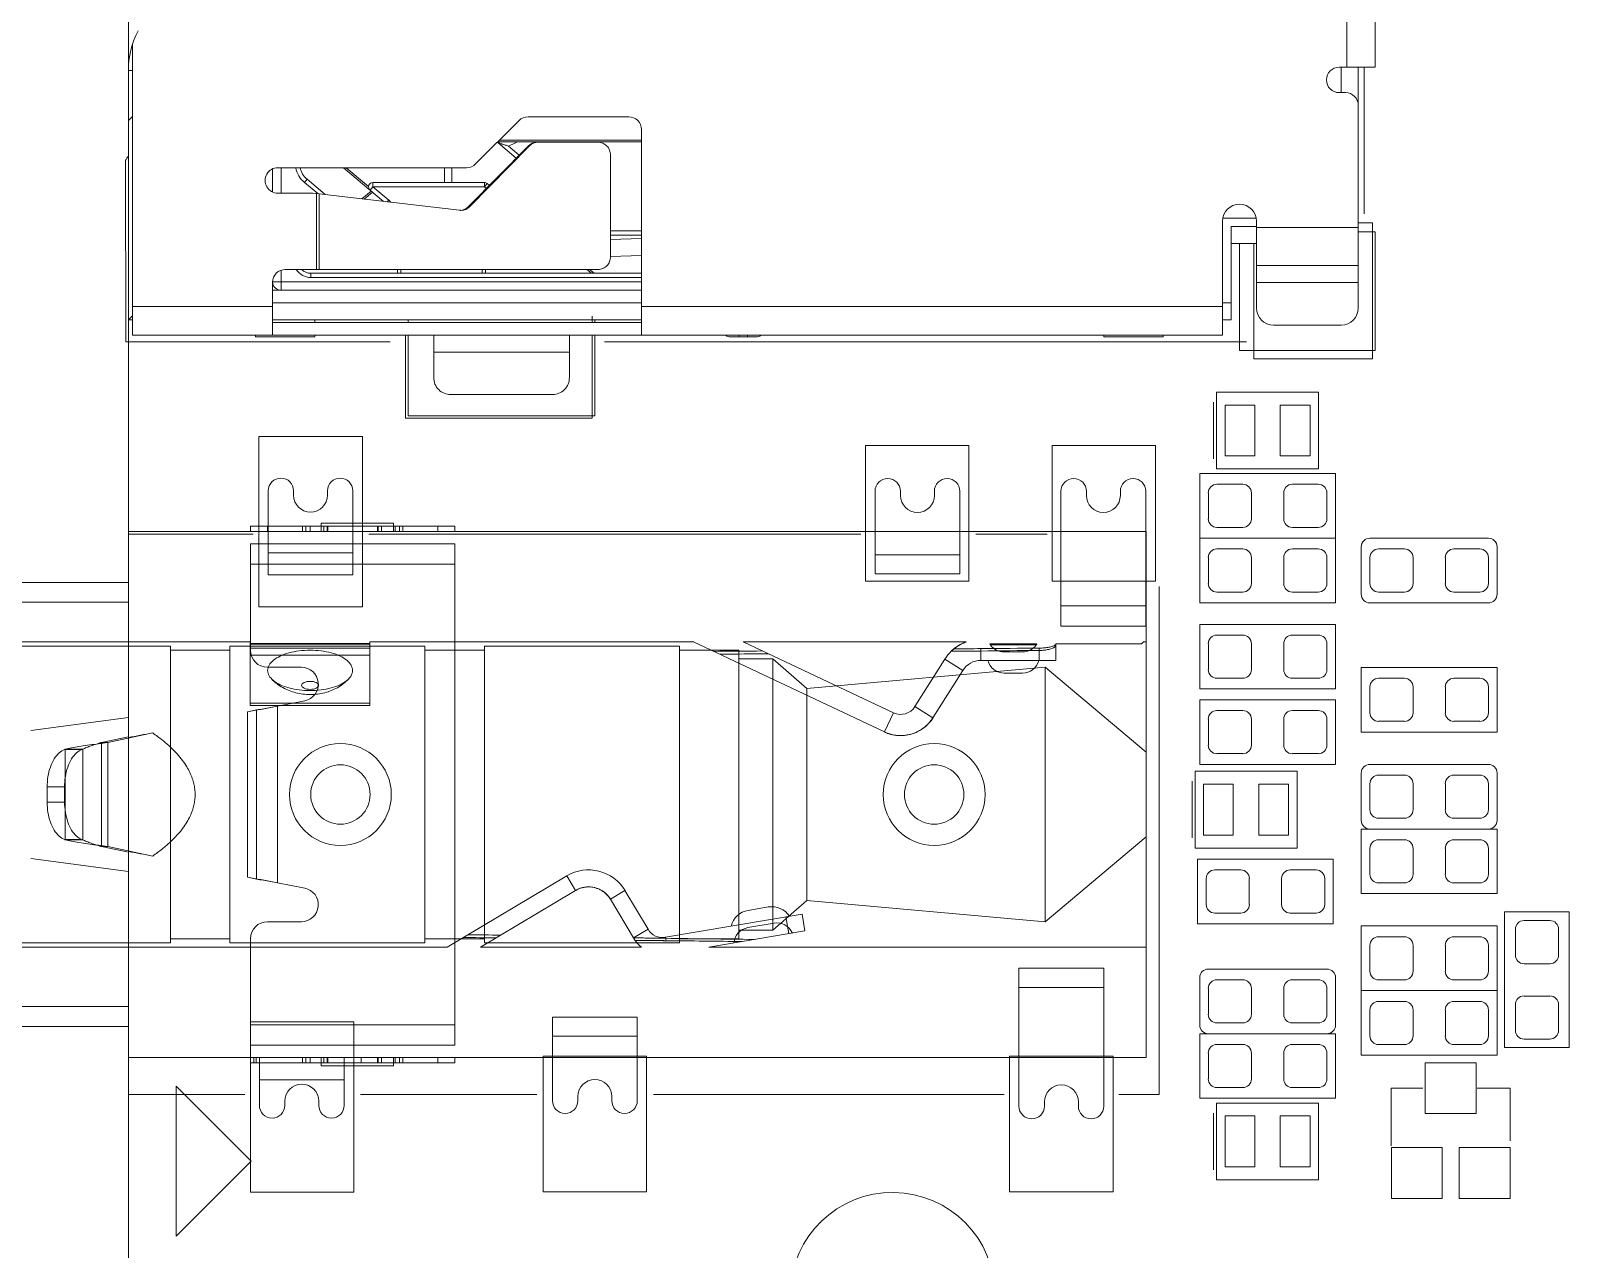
# Model space of a CAD drawing. Extents: x 14416 to 15769, y -3933 to -3562.
# Drawn here: x 14487.25 to 14505.39, y -3854.9 to -3840.53 of the extents above; entities that cross this region are included whole.
import ezdxf

# ---------------------------------------------------------------- set-up
doc = ezdxf.new("R2010")
doc.units = 0
doc.header["$LTSCALE"] = 3
doc.layers.get('0').update_dxf_attribs({"color": 2, "linetype": 'CONTINUOUS', "lineweight": 9})

msp = doc.modelspace()

# ---------------------------------------------------------------- linework, layer by layer
at = {"color": 7, "linetype": 'Continuous'}
for p, q in [((14488.399, -3826.323), (14488.399, -3847.788)), ((14502.763, -3840.963), (14502.763, -3831.563)), ((14503.099, -3831.563), (14503.099, -3840.963)), ((14488.449, -3840.691), (14488.449, -3844.123)), ((14488.449, -3841.003), (14488.399, -3841.003)), ((14502.674, -3840.963), (14503.099, -3840.963)), ((14502.699, -3841.263), (14502.699, -3840.963)), ((14502.899, -3843.803), (14502.899, -3840.963)), ((14502.674, -3841.263), (14502.749, -3841.263)), ((14488.399, -3841.593), (14488.449, -3841.543)), ((14493.005, -3841.592), (14492.493, -3842.104)), ((14493.111, -3841.548), (14494.299, -3841.548)), ((14492.754, -3841.843), (14494.449, -3841.843)), ((14492.973, -3842.035), (14492.758, -3841.855)), ((14492.774, -3841.823), (14494.449, -3841.823)), ((14493.233, -3841.848), (14493.936, -3841.848)), ((14494.449, -3841.698), (14494.449, -3844.123)), ((14493.112, -3841.894), (14492.411, -3842.607)), ((14492.426, -3842.607), (14493.126, -3841.894)), ((14493.008, -3842), (14492.881, -3841.893)), ((14493.126, -3841.894), (14493.112, -3841.894)), ((14494.083, -3843.198), (14494.083, -3841.998)), ((14490.099, -3842.434), (14490.099, -3842.163)), ((14490.162, -3842.148), (14492.387, -3842.148)), ((14490.199, -3842.148), (14490.199, -3842.448)), ((14490.936, -3842.148), (14491.409, -3842.545)), ((14491.232, -3842.371), (14490.967, -3842.148)), ((14492.128, -3842.323), (14492.128, -3842.148)), ((14492.213, -3842.148), (14492.213, -3842.323)), ((14490.507, -3842.284), (14490.474, -3842.322)), ((14490.474, -3842.322), (14490.632, -3842.454)), ((14490.507, -3842.284), (14490.721, -3842.464)), ((14491.282, -3842.373), (14491.25, -3842.412)), ((14491.282, -3842.323), (14492.598, -3842.323)), ((14491.282, -3842.323), (14491.282, -3842.373)), ((14492.598, -3842.373), (14491.282, -3842.373)), ((14491.469, -3842.53), (14491.282, -3842.373)), ((14492.598, -3842.373), (14492.598, -3842.323)), ((14492.63, -3842.335), (14492.598, -3842.373)), ((14492.598, -3842.373), (14492.621, -3842.393)), ((14492.63, -3842.335), (14492.656, -3842.357)), ((14490.162, -3842.448), (14490.575, -3842.448)), ((14490.575, -3842.448), (14490.618, -3842.453)), ((14490.618, -3843.348), (14490.618, -3842.453)), ((14490.618, -3842.453), (14490.647, -3842.455)), ((14490.647, -3842.455), (14490.647, -3843.348)), ((14490.647, -3842.455), (14490.65, -3842.456)), ((14490.65, -3842.456), (14492.303, -3842.65)), ((14491.261, -3842.424), (14491.153, -3842.515)), ((14491.276, -3842.438), (14491.18, -3842.518)), ((14491.452, -3842.55), (14491.469, -3842.53)), ((14492.411, -3842.607), (14492.426, -3842.607)), ((14501.302, -3842.743), (14501.696, -3842.743)), ((14494.083, -3842.893), (14494.449, -3842.893)), ((14494.083, -3842.943), (14494.449, -3842.943)), ((14501.299, -3844.123), (14501.299, -3842.778)), ((14501.399, -3842.843), (14501.699, -3842.843)), ((14501.399, -3843.943), (14501.399, -3842.843)), ((14501.699, -3842.778), (14501.699, -3843.803)), ((14501.699, -3842.853), (14502.899, -3842.853)), ((14502.899, -3842.903), (14503.099, -3842.903)), ((14503.099, -3842.903), (14503.099, -3844.303)), ((14494.449, -3842.983), (14494.083, -3842.994)), ((14501.399, -3843.043), (14501.699, -3843.043)), ((14501.499, -3844.303), (14501.499, -3843.043)), ((14494.449, -3843.183), (14494.082, -3843.194)), ((14502.899, -3843.303), (14501.699, -3843.303)), ((14490.1, -3843.493), (14494.449, -3843.493)), ((14490.199, -3843.358), (14490.199, -3843.593)), ((14490.249, -3843.348), (14493.938, -3843.348)), ((14490.549, -3843.393), (14494.449, -3843.393)), ((14490.549, -3843.393), (14490.549, -3843.443)), ((14494.449, -3843.443), (14490.549, -3843.443)), ((14491.571, -3843.393), (14491.571, -3843.348)), ((14491.61, -3843.348), (14491.61, -3843.393)), ((14492.572, -3843.393), (14492.572, -3843.348)), ((14492.611, -3843.348), (14492.611, -3843.393)), ((14493.806, -3843.348), (14493.86, -3843.393)), ((14493.837, -3843.348), (14493.891, -3843.393)), ((14490.099, -3844.123), (14490.099, -3843.498)), ((14490.099, -3843.593), (14494.449, -3843.593)), ((14502.899, -3843.503), (14501.699, -3843.503)), ((14488.449, -3843.786), (14490.099, -3843.786)), ((14490.099, -3843.743), (14494.449, -3843.743)), ((14494.449, -3843.786), (14501.299, -3843.786)), ((14501.299, -3843.743), (14501.399, -3843.743)), ((14488.399, -3843.943), (14488.449, -3843.893)), ((14488.399, -3843.943), (14488.449, -3843.943)), ((14490.099, -3843.943), (14494.449, -3843.943)), ((14490.099, -3843.973), (14494.449, -3843.973)), ((14490.599, -3843.973), (14490.599, -3843.943)), ((14491.699, -3843.973), (14491.699, -3843.943)), ((14493.899, -3843.943), (14493.899, -3843.973)), ((14501.299, -3843.943), (14501.399, -3843.943)), ((14501.899, -3844.003), (14502.699, -3844.003)), ((14501.299, -3844.123), (14488.449, -3844.123)), ((14490.099, -3844.123), (14488.449, -3844.123)), ((14489.899, -3844.123), (14489.899, -3844.143)), ((14489.899, -3844.143), (14490.599, -3844.143)), ((14490.599, -3844.143), (14490.599, -3844.123)), ((14491.699, -3845.073), (14491.699, -3844.123)), ((14491.999, -3844.123), (14491.999, -3844.623)), ((14493.599, -3844.623), (14493.599, -3844.123)), ((14493.899, -3844.123), (14493.899, -3845.073)), ((14501.299, -3844.123), (14494.449, -3844.123)), ((14495.799, -3844.143), (14495.499, -3844.143)), ((14495.599, -3844.123), (14495.599, -3844.143)), ((14495.699, -3844.143), (14495.699, -3844.123)), ((14499.899, -3844.123), (14499.899, -3844.143)), ((14499.899, -3844.143), (14500.599, -3844.143)), ((14500.599, -3844.143), (14500.599, -3844.123)), ((14493.599, -3844.323), (14491.999, -3844.323)), ((14503.099, -3844.303), (14501.499, -3844.303)), ((14492.199, -3844.823), (14493.399, -3844.823)), ((14493.899, -3845.073), (14491.699, -3845.073)), ((14488.896, -3847.788), (14486.396, -3847.788)), ((14488.896, -3851.288), (14488.896, -3847.788)), ((14489.596, -3847.838), (14488.896, -3847.838)), ((14491.896, -3847.788), (14489.596, -3847.788)), ((14489.596, -3847.788), (14489.596, -3851.288)), ((14491.896, -3851.288), (14491.896, -3847.788)), ((14492.596, -3847.838), (14491.896, -3847.838)), ((14494.896, -3847.788), (14492.596, -3847.788)), ((14492.596, -3847.788), (14492.596, -3851.288)), ((14494.896, -3851.288), (14494.896, -3847.788)), ((14495.596, -3847.838), (14494.896, -3847.838)), ((14495.596, -3851.238), (14495.596, -3847.838)), ((14498.555, -3847.763), (14499.11, -3847.763)), ((14498.555, -3847.763), (14498.562, -3847.773)), ((14498.563, -3847.773), (14498.562, -3847.773)), ((14498.569, -3847.773), (14498.563, -3847.773)), ((14499.103, -3847.773), (14498.569, -3847.773)), ((14499.11, -3847.763), (14499.103, -3847.773)), ((14495.996, -3847.938), (14495.596, -3847.938)), ((14495.996, -3851.138), (14495.996, -3847.938)), ((14496.399, -3848.288), (14495.996, -3847.938)), ((14498.726, -3847.858), (14498.939, -3847.858)), ((14496.399, -3848.288), (14499.207, -3848.038)), ((14499.207, -3848.038), (14499.207, -3851.038)), ((14500.399, -3849.038), (14499.207, -3848.038)), ((14496.399, -3848.288), (14496.399, -3850.788)), ((14500.399, -3850.038), (14500.399, -3849.038)), ((14500.399, -3850.038), (14499.207, -3851.038)), ((14496.399, -3850.788), (14495.996, -3851.138)), ((14496.399, -3850.788), (14499.207, -3851.038)), ((14488.896, -3851.288), (14486.396, -3851.288)), ((14488.399, -3851.288), (14488.399, -3878.623)), ((14489.596, -3851.238), (14488.896, -3851.238)), ((14491.896, -3851.288), (14489.596, -3851.288)), ((14492.596, -3851.238), (14491.896, -3851.238)), ((14494.896, -3851.288), (14492.596, -3851.288)), ((14495.596, -3851.238), (14494.896, -3851.238)), ((14495.996, -3851.138), (14495.596, -3851.138))]:
    msp.add_line(p, q, dxfattribs=at)
at = {"color": 5, "linetype": 'Continuous'}
for p, q in [((14502.969, -3842.693), (14502.969, -3840.963)), ((14488.367, -3842.063), (14488.369, -3844.202)), ((14488.369, -3844.202), (14491.487, -3844.202)), ((14494.014, -3844.202), (14501.582, -3844.202)), ((14501.193, -3845.581), (14501.193, -3844.912)), ((14501.229, -3844.794), (14502.432, -3844.794)), ((14501.229, -3845.699), (14501.229, -3844.794)), ((14502.432, -3844.794), (14502.432, -3845.699)), ((14502.63, -3845.754), (14501.03, -3845.754)), ((14501.03, -3845.754), (14501.03, -3847.278)), ((14502.432, -3845.699), (14501.229, -3845.699)), ((14502.63, -3847.278), (14502.63, -3845.754)), ((14488.399, -3846.47), (14489.87, -3846.47)), ((14491.236, -3846.47), (14497.033, -3846.47)), ((14498.389, -3846.47), (14499.232, -3846.47)), ((14501.03, -3846.516), (14502.63, -3846.516)), ((14503.037, -3846.516), (14504.434, -3846.516)), ((14502.935, -3847.177), (14502.935, -3846.618)), ((14504.535, -3846.618), (14504.535, -3847.177)), ((14500.551, -3853.075), (14500.551, -3847.084)), ((14486.399, -3847.272), (14488.399, -3847.272)), ((14501.03, -3847.278), (14502.63, -3847.278)), ((14504.434, -3847.278), (14503.037, -3847.278)), ((14502.63, -3847.532), (14501.03, -3847.532)), ((14501.03, -3847.532), (14501.03, -3848.294)), ((14502.63, -3848.294), (14502.63, -3847.532)), ((14504.535, -3848.04), (14502.935, -3848.04)), ((14502.935, -3848.04), (14502.935, -3848.802)), ((14504.535, -3848.802), (14504.535, -3848.04)), ((14501.03, -3848.294), (14502.63, -3848.294)), ((14501.03, -3848.421), (14501.03, -3849.183)), ((14502.63, -3848.421), (14501.03, -3848.421)), ((14502.63, -3849.183), (14502.63, -3848.421)), ((14502.935, -3848.802), (14504.535, -3848.802)), ((14500.975, -3850.169), (14500.975, -3849.264)), ((14500.975, -3849.264), (14502.178, -3849.264)), ((14501.03, -3849.183), (14502.63, -3849.183)), ((14502.178, -3849.264), (14502.178, -3850.169)), ((14502.935, -3849.844), (14502.935, -3849.285)), ((14503.037, -3849.183), (14504.434, -3849.183)), ((14504.535, -3849.285), (14504.535, -3849.844)), ((14500.939, -3850.051), (14500.939, -3849.382)), ((14502.935, -3849.945), (14502.935, -3850.707)), ((14504.535, -3849.945), (14502.935, -3849.945)), ((14504.535, -3850.707), (14504.535, -3849.945)), ((14502.178, -3850.169), (14500.975, -3850.169)), ((14501.005, -3850.301), (14501.005, -3851.063)), ((14502.605, -3850.301), (14501.005, -3850.301)), ((14502.605, -3851.063), (14502.605, -3850.301)), ((14502.935, -3850.707), (14504.535, -3850.707)), ((14504.624, -3850.923), (14504.624, -3852.523)), ((14505.386, -3850.923), (14504.624, -3850.923)), ((14505.386, -3852.523), (14505.386, -3850.923)), ((14501.005, -3851.063), (14502.605, -3851.063)), ((14502.935, -3851.088), (14502.935, -3852.612)), ((14504.535, -3851.088), (14502.935, -3851.088)), ((14504.535, -3852.612), (14504.535, -3851.088)), ((14501.132, -3851.596), (14502.529, -3851.596)), ((14501.03, -3852.257), (14501.03, -3851.698)), ((14502.63, -3851.698), (14502.63, -3852.257)), ((14502.935, -3851.85), (14504.535, -3851.85)), ((14488.399, -3852.272), (14486.399, -3852.272)), ((14501.03, -3852.358), (14501.03, -3853.12)), ((14502.63, -3852.358), (14501.03, -3852.358)), ((14502.63, -3853.12), (14502.63, -3852.358)), ((14504.624, -3852.523), (14505.386, -3852.523)), ((14502.935, -3852.612), (14504.535, -3852.612)), ((14489.774, -3853.075), (14488.399, -3853.075)), ((14488.962, -3854.744), (14488.962, -3852.977)), ((14488.962, -3852.977), (14489.846, -3853.86)), ((14493.216, -3853.075), (14491.136, -3853.075)), ((14498.725, -3853.075), (14494.592, -3853.075)), ((14500.078, -3853.075), (14500.551, -3853.075)), ((14503.288, -3853.679), (14503.288, -3853)), ((14503.288, -3853), (14503.659, -3853)), ((14504.301, -3853), (14504.691, -3853)), ((14504.691, -3853), (14504.691, -3853.621)), ((14501.03, -3853.12), (14502.63, -3853.12)), ((14501.229, -3854.081), (14501.229, -3853.176)), ((14501.229, -3853.176), (14502.432, -3853.176)), ((14502.432, -3853.176), (14502.432, -3854.081)), ((14501.193, -3853.963), (14501.193, -3853.294)), ((14489.846, -3853.86), (14488.962, -3854.744)), ((14502.432, -3854.081), (14501.229, -3854.081))]:
    msp.add_line(p, q, dxfattribs=at)
at = {"color": 6, "linetype": 'Continuous'}
for p, q in [((14502.899, -3842.8), (14503.068, -3842.8)), ((14503.068, -3842.8), (14503.068, -3844.4)), ((14501.668, -3844.4), (14501.668, -3843.043)), ((14493.867, -3843.9), (14493.867, -3843.973)), ((14491.668, -3845.1), (14491.668, -3844.123)), ((14493.867, -3844.123), (14493.867, -3845.1)), ((14503.068, -3844.4), (14501.668, -3844.4)), ((14501.33, -3844.946), (14501.68, -3844.946)), ((14501.33, -3845.546), (14501.33, -3844.946)), ((14501.68, -3844.946), (14501.68, -3845.546)), ((14501.98, -3844.946), (14502.33, -3844.946)), ((14501.98, -3845.546), (14501.98, -3844.946)), ((14502.33, -3844.946), (14502.33, -3845.546)), ((14493.867, -3845.1), (14491.668, -3845.1)), ((14489.939, -3845.319), (14491.158, -3845.319)), ((14489.939, -3847.326), (14489.939, -3845.319)), ((14491.158, -3845.319), (14491.158, -3847.326)), ((14497.089, -3845.422), (14498.308, -3845.422)), ((14497.089, -3847.022), (14497.089, -3845.422)), ((14498.308, -3845.422), (14498.308, -3847.022)), ((14499.289, -3845.422), (14500.508, -3845.422)), ((14499.289, -3847.022), (14499.289, -3845.422)), ((14500.508, -3845.422), (14500.508, -3847.022)), ((14501.68, -3845.546), (14501.33, -3845.546)), ((14502.33, -3845.546), (14501.98, -3845.546)), ((14490.049, -3846.949), (14490.049, -3845.958)), ((14490.347, -3846.008), (14490.347, -3845.958)), ((14490.747, -3845.958), (14490.747, -3846.008)), ((14491.045, -3846.949), (14491.045, -3845.958)), ((14497.202, -3846.938), (14497.202, -3845.963)), ((14497.502, -3845.963), (14497.502, -3846.013)), ((14497.902, -3846.013), (14497.902, -3845.963)), ((14498.202, -3846.938), (14498.202, -3845.963)), ((14499.394, -3847.554), (14499.394, -3845.963)), ((14499.694, -3845.963), (14499.694, -3846.013)), ((14500.094, -3846.013), (14500.094, -3845.963)), ((14500.394, -3845.963), (14500.394, -3847.554)), ((14501.132, -3846.288), (14501.132, -3845.983)), ((14501.233, -3845.881), (14501.538, -3845.881)), ((14501.64, -3845.983), (14501.64, -3846.288)), ((14502.021, -3846.288), (14502.021, -3845.983)), ((14502.122, -3845.881), (14502.427, -3845.881)), ((14502.529, -3845.983), (14502.529, -3846.288)), ((14489.839, -3846.373), (14492.249, -3846.373)), ((14489.839, -3846.438), (14489.839, -3846.373)), ((14490.039, -3846.373), (14490.039, -3846.438)), ((14490.454, -3846.438), (14490.454, -3846.373)), ((14490.492, -3846.438), (14490.492, -3846.373)), ((14490.544, -3846.438), (14490.544, -3846.373)), ((14490.674, -3846.338), (14491.524, -3846.338)), ((14490.674, -3846.438), (14490.674, -3846.338)), ((14490.704, -3846.373), (14490.704, -3846.438)), ((14490.744, -3846.438), (14490.744, -3846.373)), ((14490.751, -3846.438), (14490.751, -3846.373)), ((14491.337, -3846.373), (14491.337, -3846.438)), ((14491.344, -3846.373), (14491.344, -3846.438)), ((14491.383, -3846.438), (14491.383, -3846.373)), ((14491.524, -3846.438), (14491.524, -3846.338)), ((14491.544, -3846.438), (14491.544, -3846.373)), ((14491.595, -3846.373), (14491.595, -3846.438)), ((14491.634, -3846.438), (14491.634, -3846.373)), ((14492.049, -3846.438), (14492.049, -3846.373)), ((14492.249, -3846.438), (14492.249, -3846.373)), ((14501.538, -3846.389), (14501.233, -3846.389)), ((14502.427, -3846.389), (14502.122, -3846.389)), ((14488.399, -3846.438), (14500.399, -3846.438)), ((14500.399, -3846.438), (14500.399, -3849.038)), ((14492.249, -3846.582), (14489.839, -3846.582)), ((14489.839, -3847.838), (14489.839, -3846.582)), ((14490.049, -3846.688), (14491.045, -3846.688)), ((14492.249, -3852.494), (14492.249, -3846.582)), ((14497.202, -3846.713), (14498.202, -3846.713)), ((14501.132, -3847.05), (14501.132, -3846.745)), ((14501.233, -3846.643), (14501.538, -3846.643)), ((14501.64, -3846.745), (14501.64, -3847.05)), ((14502.021, -3847.05), (14502.021, -3846.745)), ((14502.122, -3846.643), (14502.427, -3846.643)), ((14502.529, -3846.745), (14502.529, -3847.05)), ((14503.037, -3847.05), (14503.037, -3846.745)), ((14503.138, -3846.643), (14503.443, -3846.643)), ((14503.545, -3846.745), (14503.545, -3847.05)), ((14503.926, -3847.05), (14503.926, -3846.745)), ((14504.027, -3846.643), (14504.332, -3846.643)), ((14504.434, -3846.745), (14504.434, -3847.05)), ((14489.839, -3846.823), (14492.249, -3846.823)), ((14498.202, -3846.938), (14497.202, -3846.938)), ((14486.599, -3847.038), (14488.399, -3847.038)), ((14491.045, -3846.949), (14490.049, -3846.949)), ((14498.308, -3847.022), (14497.089, -3847.022)), ((14500.508, -3847.022), (14499.289, -3847.022)), ((14501.538, -3847.151), (14501.233, -3847.151)), ((14502.427, -3847.151), (14502.122, -3847.151)), ((14503.443, -3847.151), (14503.138, -3847.151)), ((14504.332, -3847.151), (14504.027, -3847.151)), ((14491.158, -3847.326), (14489.939, -3847.326)), ((14499.394, -3847.313), (14500.394, -3847.313)), ((14500.394, -3847.554), (14499.394, -3847.554)), ((14501.233, -3847.659), (14501.538, -3847.659)), ((14502.122, -3847.659), (14502.427, -3847.659)), ((14489.837, -3847.738), (14486.549, -3847.738)), ((14488.399, -3847.788), (14488.399, -3851.288)), ((14489.837, -3847.738), (14489.837, -3848.487)), ((14491.246, -3847.758), (14489.837, -3847.758)), ((14489.837, -3847.767), (14491.246, -3847.767)), ((14491.246, -3847.813), (14489.837, -3847.813)), ((14495.064, -3847.738), (14491.246, -3847.738)), ((14491.246, -3848.487), (14491.246, -3847.738)), ((14497.312, -3848.8), (14495.063, -3847.738)), ((14495.649, -3847.738), (14497.419, -3848.574)), ((14498.274, -3847.738), (14495.651, -3847.738)), ((14498.449, -3847.958), (14498.449, -3847.818)), ((14499.138, -3847.958), (14499.138, -3847.813)), ((14499.333, -3847.763), (14500.344, -3847.763)), ((14499.333, -3847.958), (14499.333, -3847.763)), ((14500.369, -3847.738), (14500.344, -3847.763)), ((14500.399, -3847.738), (14500.366, -3847.738)), ((14501.132, -3848.066), (14501.132, -3847.761)), ((14501.64, -3847.761), (14501.64, -3848.066)), ((14502.021, -3848.066), (14502.021, -3847.761)), ((14502.529, -3847.761), (14502.529, -3848.066)), ((14491.246, -3847.895), (14489.837, -3847.895)), ((14497.673, -3848.5), (14498.026, -3847.941)), ((14498.026, -3847.941), (14498.238, -3848.075)), ((14498.449, -3847.958), (14499.333, -3847.958)), ((14490.039, -3848.038), (14490.439, -3848.038)), ((14497.885, -3848.634), (14498.238, -3848.075)), ((14498.726, -3848.108), (14498.939, -3848.108)), ((14501.538, -3848.167), (14501.233, -3848.167)), ((14502.427, -3848.167), (14502.122, -3848.167)), ((14503.138, -3848.167), (14503.443, -3848.167)), ((14504.027, -3848.167), (14504.332, -3848.167)), ((14503.037, -3848.574), (14503.037, -3848.269)), ((14503.545, -3848.269), (14503.545, -3848.574)), ((14503.926, -3848.574), (14503.926, -3848.269)), ((14504.434, -3848.269), (14504.434, -3848.574)), ((14489.803, -3848.564), (14489.91, -3848.541)), ((14489.803, -3848.564), (14489.92, -3848.541)), ((14489.803, -3850.513), (14489.803, -3848.564)), ((14491.246, -3848.46), (14489.837, -3848.46)), ((14489.837, -3848.487), (14491.246, -3848.487)), ((14489.91, -3848.541), (14489.92, -3848.541)), ((14489.91, -3848.541), (14489.91, -3850.535)), ((14490.159, -3848.498), (14490.478, -3848.434)), ((14490.159, -3850.578), (14490.159, -3848.498)), ((14497.312, -3848.8), (14497.419, -3848.574)), ((14497.673, -3848.5), (14497.885, -3848.634)), ((14501.233, -3848.548), (14501.538, -3848.548)), ((14502.122, -3848.548), (14502.427, -3848.548)), ((14487.249, -3848.785), (14488.399, -3848.632)), ((14501.132, -3848.955), (14501.132, -3848.65)), ((14501.64, -3848.65), (14501.64, -3848.955)), ((14502.021, -3848.955), (14502.021, -3848.65)), ((14502.529, -3848.65), (14502.529, -3848.955)), ((14503.443, -3848.675), (14503.138, -3848.675)), ((14504.332, -3848.675), (14504.027, -3848.675)), ((14488.083, -3848.924), (14488.399, -3848.858)), ((14488.083, -3848.924), (14488.156, -3848.924)), ((14488.083, -3848.924), (14488.083, -3850.153)), ((14488.156, -3848.924), (14488.686, -3848.813)), ((14488.156, -3848.924), (14488.156, -3850.153)), ((14487.65, -3849.008), (14487.656, -3849.005)), ((14487.855, -3849.008), (14487.65, -3849.008)), ((14487.656, -3849.005), (14487.861, -3849.005)), ((14487.656, -3850.071), (14487.656, -3849.005)), ((14487.861, -3849.005), (14487.855, -3849.008)), ((14487.861, -3850.071), (14487.861, -3849.005)), ((14501.538, -3849.056), (14501.233, -3849.056)), ((14502.427, -3849.056), (14502.122, -3849.056)), ((14487.442, -3849.449), (14487.647, -3849.449)), ((14487.442, -3849.449), (14487.442, -3849.628)), ((14487.647, -3849.449), (14487.647, -3849.628)), ((14501.076, -3850.017), (14501.076, -3849.417)), ((14501.076, -3849.417), (14501.426, -3849.417)), ((14501.426, -3849.417), (14501.426, -3850.017)), ((14501.726, -3850.017), (14501.726, -3849.417)), ((14501.726, -3849.417), (14502.076, -3849.417)), ((14502.076, -3849.417), (14502.076, -3850.017)), ((14503.037, -3849.717), (14503.037, -3849.412)), ((14503.138, -3849.31), (14503.443, -3849.31)), ((14503.545, -3849.412), (14503.545, -3849.717)), ((14503.926, -3849.717), (14503.926, -3849.412)), ((14504.027, -3849.31), (14504.332, -3849.31)), ((14504.434, -3849.412), (14504.434, -3849.717)), ((14487.647, -3849.628), (14487.442, -3849.628)), ((14503.443, -3849.818), (14503.138, -3849.818)), ((14504.332, -3849.818), (14504.027, -3849.818)), ((14501.426, -3850.017), (14501.076, -3850.017)), ((14502.076, -3850.017), (14501.726, -3850.017)), ((14487.65, -3850.069), (14487.855, -3850.069)), ((14487.65, -3850.069), (14487.656, -3850.071)), ((14487.861, -3850.071), (14487.656, -3850.071)), ((14487.855, -3850.069), (14487.861, -3850.071)), ((14488.156, -3850.153), (14488.083, -3850.153)), ((14488.399, -3850.219), (14488.083, -3850.153)), ((14488.686, -3850.264), (14488.156, -3850.153)), ((14500.399, -3850.038), (14500.399, -3852.638)), ((14503.037, -3850.479), (14503.037, -3850.174)), ((14503.138, -3850.072), (14503.443, -3850.072)), ((14503.545, -3850.174), (14503.545, -3850.479)), ((14503.926, -3850.479), (14503.926, -3850.174)), ((14504.027, -3850.072), (14504.332, -3850.072)), ((14504.434, -3850.174), (14504.434, -3850.479)), ((14487.249, -3850.292), (14488.399, -3850.445)), ((14489.92, -3850.535), (14489.803, -3850.513)), ((14489.91, -3850.535), (14489.803, -3850.513)), ((14489.91, -3850.535), (14489.92, -3850.535)), ((14492.159, -3851.338), (14493.568, -3850.498)), ((14493.671, -3850.67), (14493.568, -3850.498)), ((14501.106, -3850.834), (14501.106, -3850.53)), ((14501.208, -3850.428), (14501.513, -3850.428)), ((14501.614, -3850.53), (14501.614, -3850.834)), ((14501.995, -3850.834), (14501.995, -3850.53)), ((14502.097, -3850.428), (14502.402, -3850.428)), ((14502.503, -3850.53), (14502.503, -3850.834)), ((14490.159, -3850.578), (14490.478, -3850.642)), ((14493.671, -3850.67), (14492.55, -3851.338)), ((14494.082, -3850.774), (14494.254, -3850.671)), ((14494.526, -3851.127), (14494.254, -3850.671)), ((14503.443, -3850.58), (14503.138, -3850.58)), ((14504.332, -3850.58), (14504.027, -3850.58)), ((14494.354, -3851.23), (14494.082, -3850.774)), ((14495.705, -3850.905), (14495.943, -3850.864)), ((14490.039, -3851.038), (14490.439, -3851.038)), ((14494.731, -3851.222), (14496.342, -3850.949)), ((14495.703, -3851.108), (14496.012, -3851.056)), ((14496.186, -3851.178), (14496.152, -3850.981)), ((14496.375, -3851.146), (14496.342, -3850.949)), ((14501.513, -3850.936), (14501.208, -3850.936)), ((14502.402, -3850.936), (14502.097, -3850.936)), ((14504.853, -3851.025), (14505.158, -3851.025)), ((14489.839, -3852.494), (14489.839, -3851.238)), ((14494.526, -3851.127), (14494.354, -3851.23)), ((14494.354, -3851.229), (14494.526, -3851.127)), ((14494.738, -3851.262), (14494.73, -3851.216)), ((14496.375, -3851.146), (14495.241, -3851.338)), ((14503.138, -3851.215), (14503.443, -3851.215)), ((14504.027, -3851.215), (14504.332, -3851.215)), ((14504.751, -3851.431), (14504.751, -3851.126)), ((14505.259, -3851.126), (14505.259, -3851.431)), ((14492.162, -3851.338), (14486.549, -3851.338)), ((14494.448, -3851.338), (14492.55, -3851.338)), ((14500.399, -3851.338), (14495.241, -3851.338)), ((14503.037, -3851.622), (14503.037, -3851.317)), ((14503.545, -3851.317), (14503.545, -3851.622)), ((14503.926, -3851.622), (14503.926, -3851.317)), ((14504.434, -3851.317), (14504.434, -3851.622)), ((14498.899, -3853.213), (14498.899, -3851.587)), ((14498.899, -3851.587), (14499.899, -3851.587)), ((14499.899, -3851.587), (14499.899, -3853.213)), ((14505.158, -3851.533), (14504.853, -3851.533)), ((14499.899, -3851.813), (14498.899, -3851.813)), ((14501.132, -3852.13), (14501.132, -3851.825)), ((14501.233, -3851.723), (14501.538, -3851.723)), ((14501.64, -3851.825), (14501.64, -3852.13)), ((14502.021, -3852.13), (14502.021, -3851.825)), ((14502.122, -3851.723), (14502.427, -3851.723)), ((14502.529, -3851.825), (14502.529, -3852.13)), ((14503.443, -3851.723), (14503.138, -3851.723)), ((14504.332, -3851.723), (14504.027, -3851.723)), ((14503.138, -3851.977), (14503.443, -3851.977)), ((14504.027, -3851.977), (14504.332, -3851.977)), ((14504.751, -3852.32), (14504.751, -3852.015)), ((14504.853, -3851.914), (14505.158, -3851.914)), ((14505.259, -3852.015), (14505.259, -3852.32)), ((14486.599, -3852.038), (14488.399, -3852.038)), ((14493.399, -3852.163), (14494.399, -3852.163)), ((14493.399, -3853.148), (14493.399, -3852.163)), ((14494.399, -3852.163), (14494.399, -3853.148)), ((14503.037, -3852.384), (14503.037, -3852.079)), ((14503.545, -3852.079), (14503.545, -3852.384)), ((14503.926, -3852.384), (14503.926, -3852.079)), ((14504.434, -3852.079), (14504.434, -3852.384)), ((14489.839, -3852.219), (14491.058, -3852.219)), ((14489.839, -3854.226), (14489.839, -3852.219)), ((14492.249, -3852.253), (14489.839, -3852.253)), ((14491.058, -3852.219), (14491.058, -3854.226)), ((14501.538, -3852.231), (14501.233, -3852.231)), ((14502.427, -3852.231), (14502.122, -3852.231)), ((14489.839, -3852.494), (14492.249, -3852.494)), ((14494.399, -3852.388), (14493.399, -3852.388)), ((14501.233, -3852.485), (14501.538, -3852.485)), ((14502.122, -3852.485), (14502.427, -3852.485)), ((14503.443, -3852.485), (14503.138, -3852.485)), ((14504.332, -3852.485), (14504.027, -3852.485)), ((14505.158, -3852.422), (14504.853, -3852.422)), ((14488.399, -3852.638), (14500.399, -3852.638)), ((14489.839, -3852.703), (14489.839, -3852.638)), ((14489.839, -3852.703), (14492.249, -3852.703)), ((14489.877, -3852.638), (14489.877, -3852.703)), ((14489.905, -3852.638), (14489.905, -3852.703)), ((14489.944, -3853.203), (14489.944, -3852.638)), ((14490.454, -3852.638), (14490.454, -3852.703)), ((14490.492, -3852.703), (14490.492, -3852.638)), ((14490.544, -3852.638), (14490.544, -3852.703)), ((14490.674, -3852.738), (14490.674, -3852.638)), ((14490.674, -3852.738), (14491.524, -3852.738)), ((14490.704, -3852.638), (14490.704, -3852.703)), ((14490.744, -3852.703), (14490.744, -3852.638)), ((14490.751, -3852.703), (14490.751, -3852.638)), ((14490.944, -3853.203), (14490.944, -3852.638)), ((14491.144, -3852.703), (14491.144, -3852.638)), ((14491.337, -3852.638), (14491.337, -3852.703)), ((14491.344, -3852.638), (14491.344, -3852.703)), ((14491.383, -3852.703), (14491.383, -3852.638)), ((14491.524, -3852.738), (14491.524, -3852.638)), ((14491.544, -3852.703), (14491.544, -3852.638)), ((14491.595, -3852.638), (14491.595, -3852.703)), ((14491.634, -3852.638), (14491.634, -3852.703)), ((14492.049, -3852.703), (14492.049, -3852.638)), ((14492.249, -3852.703), (14492.249, -3852.638)), ((14493.289, -3852.622), (14494.508, -3852.622)), ((14493.289, -3854.222), (14493.289, -3852.622)), ((14494.508, -3852.622), (14494.508, -3854.222)), ((14498.789, -3854.222), (14498.789, -3852.622)), ((14498.789, -3852.622), (14500.008, -3852.622)), ((14500.008, -3852.622), (14500.008, -3854.222)), ((14501.132, -3852.892), (14501.132, -3852.587)), ((14501.64, -3852.587), (14501.64, -3852.892)), ((14502.021, -3852.892), (14502.021, -3852.587)), ((14502.529, -3852.587), (14502.529, -3852.892)), ((14503.689, -3853.301), (14503.689, -3852.701)), ((14503.689, -3852.701), (14504.289, -3852.701)), ((14504.289, -3852.701), (14504.289, -3853.301)), ((14490.944, -3852.903), (14489.944, -3852.903)), ((14493.699, -3853.148), (14493.699, -3853.098)), ((14494.099, -3853.098), (14494.099, -3853.148)), ((14501.538, -3852.993), (14501.233, -3852.993)), ((14502.427, -3852.993), (14502.122, -3852.993)), ((14490.244, -3853.203), (14490.244, -3853.153)), ((14490.644, -3853.153), (14490.644, -3853.203)), ((14499.199, -3853.163), (14499.199, -3853.213)), ((14499.599, -3853.213), (14499.599, -3853.163)), ((14501.33, -3853.928), (14501.33, -3853.328)), ((14501.33, -3853.328), (14501.68, -3853.328)), ((14501.68, -3853.328), (14501.68, -3853.928)), ((14501.98, -3853.928), (14501.98, -3853.328)), ((14501.98, -3853.328), (14502.33, -3853.328)), ((14502.33, -3853.328), (14502.33, -3853.928)), ((14504.289, -3853.301), (14503.689, -3853.301)), ((14503.289, -3854.301), (14503.289, -3853.702)), ((14503.289, -3853.702), (14503.889, -3853.702)), ((14503.889, -3853.702), (14503.889, -3854.301)), ((14504.089, -3854.301), (14504.089, -3853.702)), ((14504.089, -3853.702), (14504.689, -3853.702)), ((14504.689, -3853.702), (14504.689, -3854.301)), ((14501.68, -3853.928), (14501.33, -3853.928)), ((14502.33, -3853.928), (14501.98, -3853.928)), ((14491.058, -3854.226), (14489.839, -3854.226)), ((14494.508, -3854.222), (14493.289, -3854.222)), ((14500.008, -3854.222), (14498.789, -3854.222)), ((14503.889, -3854.301), (14503.289, -3854.301)), ((14504.689, -3854.301), (14504.089, -3854.301))]:
    msp.add_line(p, q, dxfattribs=at)
for centre, radius in [((14490.899, -3849.538), 0.6), ((14497.899, -3849.538), 0.6), ((14490.899, -3849.538), 0.35), ((14497.899, -3849.538), 0.35)]:
    msp.add_circle(centre, radius, dxfattribs=at)
at = {"color": 7, "linetype": 'Continuous'}
for centre, radius, start, end in [((14489.399, -3841.003), 1, 151.9941, 180.0001), ((14502.674, -3841.113), 0.15, 90.0005, 270), ((14502.749, -3841.413), 0.15, 0.0011, 89.9999), ((14493.111, -3841.698), 0.15, 90.0097, 135), ((14494.299, -3841.698), 0.15, 0.0003, 90.0019), ((14492.726, -3841.893), 0.05, 50, 63.0287), ((14493.219, -3841.997), 0.149, 90.0709, 135.9677), ((14493.233, -3841.997), 0.149, 90.0709, 135.9677), ((14490.162, -3842.298), 0.15, 89.9994, 269.9996), ((14490.667, -3842.092), 0.3, 190.8621, 230), ((14490.667, -3842.092), 0.25, 193.0347, 230), ((14492.387, -3841.998), 0.15, 269.9997, 315.0004), ((14491.282, -3842.373), 0.05, 90, 230), ((14492.598, -3842.373), 0.05, 50, 90), ((14491.341, -3842.683), 0.2, 40.4829, 50), ((14501.499, -3842.778), 0.2, 0.0001, 179.9995), ((14492.32, -3842.504), 0.147, 263.4053, 266.6294), ((14492.32, -3842.502), 0.149, 266.629, 270.1216), ((14492.32, -3842.502), 0.149, 270.1064, 315.298), ((14492.305, -3842.502), 0.149, 280.7273, 315.2778), ((14490.249, -3843.498), 0.15, 89.9991, 179.9995), ((14490.549, -3843.243), 0.2, 212.0219, 270), ((14490.549, -3843.243), 0.15, 225.035, 270), ((14490.199, -3843.493), 0.1, 182.8273, 270), ((14501.899, -3843.803), 0.2, 180, 270), ((14502.699, -3843.803), 0.2, 270, 360), ((14495.499, -3844.043), 0.1, 234.6718, 270), ((14495.799, -3844.043), 0.1, 270, 305.3031), ((14492.199, -3844.623), 0.2, 179.9999, 270), ((14493.399, -3844.623), 0.2, 270, 0.0001), ((14498.449, -3848.208), 0.5, 110.0858, 134.117), ((14498.445, -3847.857), 0.15, 34.1518, 38.6254), ((14498.726, -3847.658), 0.2, 214.8785, 270), ((14498.939, -3847.658), 0.2, 270, 325.1501), ((14497.504, -3848.394), 0.45, 244.72, 327.72), ((14497.505, -3848.394), 0.45, 306.9645, 327.7269), ((14497.504, -3848.394), 0.45, 244.713, 265.4755), ((14493.825, -3850.927), 0.3, 30.81, 120.81), ((14494.698, -3851.025), 0.4, 210.81, 231.3728), ((14494.207, -3884.751), 33.493, 89.4046, 89.7171), ((14493.521, -3934.962), 83.709, 89.16742, 89.29234)]:
    msp.add_arc(centre, radius, start, end, dxfattribs=at)
at = {"color": 5, "linetype": 'Continuous'}
for centre, radius, start, end in [((14483.117, -3838.702), 6.233, 327.3755, 327.9324), ((14503.037, -3846.618), 0.102, 90, 180), ((14504.434, -3846.618), 0.102, 360, 90), ((14503.037, -3847.177), 0.102, 180, 270), ((14504.434, -3847.177), 0.102, 270, 0), ((14503.037, -3849.285), 0.102, 90, 180), ((14504.434, -3849.285), 0.102, 360, 90), ((14503.037, -3849.844), 0.102, 180, 270), ((14504.434, -3849.844), 0.102, 270, 0), ((14501.132, -3851.698), 0.102, 90, 180), ((14502.529, -3851.698), 0.102, 360, 90), ((14501.132, -3852.257), 0.102, 180, 270), ((14502.529, -3852.257), 0.102, 270, 0)]:
    msp.add_arc(centre, radius, start, end, dxfattribs=at)
at = {"color": 6, "linetype": 'Continuous'}
for centre, radius, start, end in [((14490.199, -3845.958), 0.15, 90.382, 180), ((14490.197, -3845.958), 0.15, 0, 89.618), ((14490.897, -3845.958), 0.15, 90.382, 180), ((14490.895, -3845.958), 0.15, 0, 89.618), ((14497.352, -3845.963), 0.15, 360, 180), ((14498.052, -3845.963), 0.15, 360, 180), ((14499.544, -3845.963), 0.15, 0, 180), ((14500.244, -3845.963), 0.15, 0, 180), ((14490.547, -3846.008), 0.2, 180, 0), ((14497.702, -3846.013), 0.2, 180, 360), ((14499.894, -3846.013), 0.2, 180, 0), ((14501.233, -3845.983), 0.102, 90, 180), ((14501.538, -3845.983), 0.102, 360, 90), ((14502.122, -3845.983), 0.102, 90, 180), ((14502.427, -3845.983), 0.102, 360, 90), ((14501.233, -3846.288), 0.102, 180, 270), ((14501.538, -3846.288), 0.102, 270, 0), ((14502.122, -3846.288), 0.102, 180, 270), ((14502.427, -3846.288), 0.102, 270, 0), ((14501.233, -3846.745), 0.102, 90, 180), ((14501.538, -3846.745), 0.102, 360, 90), ((14502.122, -3846.745), 0.102, 90, 180), ((14502.427, -3846.745), 0.102, 360, 90), ((14503.138, -3846.745), 0.102, 90, 180), ((14503.443, -3846.745), 0.102, 360, 90), ((14504.027, -3846.745), 0.102, 90, 180), ((14504.332, -3846.745), 0.102, 360, 90), ((14501.233, -3847.05), 0.102, 180, 270), ((14501.538, -3847.05), 0.102, 270, 0), ((14502.122, -3847.05), 0.102, 180, 270), ((14502.427, -3847.05), 0.102, 270, 0), ((14503.138, -3847.05), 0.102, 180, 270), ((14503.443, -3847.05), 0.102, 270, 0), ((14504.027, -3847.05), 0.102, 180, 270), ((14504.332, -3847.05), 0.102, 270, 0), ((14501.233, -3847.761), 0.102, 90, 180), ((14501.538, -3847.761), 0.102, 360, 90), ((14502.122, -3847.761), 0.102, 90, 180), ((14502.427, -3847.761), 0.102, 360, 90), ((14490.039, -3847.838), 0.2, 180, 270), ((14497.755, -3781.619), 66.231, 270.29965, 270.60076), ((14497.505, -3727.156), 120.666, 270.29863, 270.44825), ((14498.449, -3848.208), 0.5, 134.117, 147.72), ((14498.449, -3848.208), 0.25, 90, 147.72), ((14498.726, -3847.908), 0.2, 194.4775, 270), ((14498.939, -3847.908), 0.2, 270, 345.5225), ((14490.439, -3848.238), 0.2, 281.3167, 90), ((14501.233, -3848.066), 0.102, 180, 270), ((14501.538, -3848.066), 0.102, 270, 0), ((14502.122, -3848.066), 0.102, 180, 270), ((14502.427, -3848.066), 0.102, 270, 0), ((14503.138, -3848.269), 0.102, 90, 180), ((14503.443, -3848.269), 0.102, 360, 90), ((14504.027, -3848.269), 0.102, 90, 180), ((14504.332, -3848.269), 0.102, 360, 90), ((14497.504, -3848.394), 0.2, 244.72, 327.72), ((14501.233, -3848.65), 0.102, 90, 180), ((14501.538, -3848.65), 0.102, 360, 90), ((14502.122, -3848.65), 0.102, 90, 180), ((14502.427, -3848.65), 0.102, 360, 90), ((14503.138, -3848.574), 0.102, 180, 270), ((14503.443, -3848.574), 0.102, 270, 0), ((14504.027, -3848.574), 0.102, 180, 270), ((14504.332, -3848.574), 0.102, 270, 0), ((14501.233, -3848.955), 0.102, 180, 270), ((14501.538, -3848.955), 0.102, 270, 0), ((14502.122, -3848.955), 0.102, 180, 270), ((14502.427, -3848.955), 0.102, 270, 0), ((14503.138, -3849.412), 0.102, 90, 180), ((14503.443, -3849.412), 0.102, 360, 90), ((14504.027, -3849.412), 0.102, 90, 180), ((14504.332, -3849.412), 0.102, 360, 90), ((14503.138, -3849.717), 0.102, 180, 270), ((14503.443, -3849.717), 0.102, 270, 0), ((14504.027, -3849.717), 0.102, 180, 270), ((14504.332, -3849.717), 0.102, 270, 0), ((14503.138, -3850.174), 0.102, 90, 180), ((14503.443, -3850.174), 0.102, 360, 90), ((14504.027, -3850.174), 0.102, 90, 180), ((14504.332, -3850.174), 0.102, 360, 90), ((14493.825, -3850.927), 0.5, 30.81, 120.81), ((14501.208, -3850.53), 0.102, 90, 180), ((14501.513, -3850.53), 0.102, 360, 90), ((14502.097, -3850.53), 0.102, 90, 180), ((14502.402, -3850.53), 0.102, 360, 90), ((14503.138, -3850.479), 0.102, 180, 270), ((14503.443, -3850.479), 0.102, 270, 0), ((14504.027, -3850.479), 0.102, 180, 270), ((14504.332, -3850.479), 0.102, 270, 0), ((14490.439, -3850.838), 0.2, 270, 78.6833), ((14495.747, -3851.151), 0.25, 99.62, 166.0418), ((14495.985, -3851.111), 0.25, 33.1982, 99.62), ((14501.208, -3850.834), 0.102, 180, 270), ((14501.513, -3850.834), 0.102, 270, 0), ((14502.097, -3850.834), 0.102, 180, 270), ((14502.402, -3850.834), 0.102, 270, 0), ((14490.039, -3851.238), 0.2, 90, 180), ((14495.737, -3851.305), 0.2, 99.62, 175.1425), ((14496.045, -3851.253), 0.2, 24.0975, 99.62), ((14504.853, -3851.126), 0.102, 90, 180), ((14505.158, -3851.126), 0.102, 360, 90), ((14494.698, -3851.025), 0.2, 210.81, 279.62), ((14503.138, -3851.317), 0.102, 90, 180), ((14503.443, -3851.317), 0.102, 360, 90), ((14504.027, -3851.317), 0.102, 90, 180), ((14504.332, -3851.317), 0.102, 360, 90), ((14504.853, -3851.431), 0.102, 180, 270), ((14505.158, -3851.431), 0.102, 270, 0), ((14503.138, -3851.622), 0.102, 180, 270), ((14503.443, -3851.622), 0.102, 270, 0), ((14504.027, -3851.622), 0.102, 180, 270), ((14504.332, -3851.622), 0.102, 270, 0), ((14501.233, -3851.825), 0.102, 90, 180), ((14501.538, -3851.825), 0.102, 360, 90), ((14502.122, -3851.825), 0.102, 90, 180), ((14502.427, -3851.825), 0.102, 360, 90), ((14503.138, -3852.079), 0.102, 90, 180), ((14503.443, -3852.079), 0.102, 360, 90), ((14504.027, -3852.079), 0.102, 90, 180), ((14504.332, -3852.079), 0.102, 360, 90), ((14504.853, -3852.015), 0.102, 90, 180), ((14505.158, -3852.015), 0.102, 360, 90), ((14501.233, -3852.13), 0.102, 180, 270), ((14501.538, -3852.13), 0.102, 270, 0), ((14502.122, -3852.13), 0.102, 180, 270), ((14502.427, -3852.13), 0.102, 270, 0), ((14503.138, -3852.384), 0.102, 180, 270), ((14503.443, -3852.384), 0.102, 270, 0), ((14504.027, -3852.384), 0.102, 180, 270), ((14504.332, -3852.384), 0.102, 270, 0), ((14504.853, -3852.32), 0.102, 180, 270), ((14505.158, -3852.32), 0.102, 270, 0), ((14501.233, -3852.587), 0.102, 90, 180), ((14501.538, -3852.587), 0.102, 360, 90), ((14502.122, -3852.587), 0.102, 90, 180), ((14502.427, -3852.587), 0.102, 360, 90), ((14493.899, -3853.098), 0.2, 360, 180), ((14501.233, -3852.892), 0.102, 180, 270), ((14501.538, -3852.892), 0.102, 270, 0), ((14502.122, -3852.892), 0.102, 180, 270), ((14502.427, -3852.892), 0.102, 270, 0), ((14490.444, -3853.153), 0.2, 0, 180), ((14499.399, -3853.163), 0.2, 0, 180), ((14490.094, -3853.203), 0.15, 180, 360), ((14490.794, -3853.203), 0.15, 180, 360), ((14493.549, -3853.148), 0.15, 180, 360), ((14494.249, -3853.148), 0.15, 180, 360), ((14499.049, -3853.213), 0.15, 180, 360), ((14499.749, -3853.213), 0.15, 180, 360), ((14497.409, -3855.436), 1.206, 0, 178.6466)]:
    msp.add_arc(centre, radius, start, end, dxfattribs=at)
for centre, major_axis, ratio, start_param, end_param in [((14521.347, -3849.538), (-77.1, -0.02), 0.023345, -1.234125, -1.226212), ((14518.988, -3849.538), (-69.712, 0), 0.025821, -1.282062, -1.271741), ((14522.279, -3849.538), (-69.712, 0), 0.025821, -1.232414, -1.221923), ((14524.987, -3849.538), (-77.1, -0.02), 0.023345, -1.184591, -1.176549), ((14485.399, -3849.538), (-9.422, -1.797), 0.010768, -1.929296, -1.8969), ((14485.399, -3849.538), (-9.422, 1.797), 0.010768, 1.8969, 1.929296), ((14510.815, -3849.538), (-55.641, 0.035), 0.032344, 1.232552, 1.239837), ((14513.426, -3849.538), (-55.641, 0.035), 0.032344, 1.183406, 1.190804), ((14510.702, -3849.538), (-48.462, 0.011), 0.037142, 1.23502, 1.25776), ((14508.427, -3849.538), (-48.462, 0.011), 0.037142, 1.284438, 1.303687)]:
    msp.add_ellipse(centre, major_axis=major_axis, ratio=ratio, start_param=start_param, end_param=end_param, dxfattribs=at)
at = {"color": 7, "linetype": 'Continuous'}
for points, knots in [([(14492.773, -3841.86), (14492.772, -3841.858), (14492.768, -3841.852), (14492.762, -3841.847), (14492.756, -3841.845)], [0, 0, 0, 0, 0.269751, 1, 1, 1, 1]), ([(14492.773, -3841.86), (14492.771, -3841.859), (14492.768, -3841.858), (14492.763, -3841.857), (14492.76, -3841.856), (14492.758, -3841.855), (14492.758, -3841.855)], [0, 0, 0, 0, 0.357624, 0.670784, 0.898965, 1, 1, 1, 1]), ([(14492.803, -3841.869), (14492.8, -3841.868), (14492.79, -3841.865), (14492.78, -3841.862), (14492.773, -3841.86)], [0, 0, 0, 0, 0.260732, 1, 1, 1, 1]), ([(14493.016, -3841.843), (14493.004, -3841.843), (14492.98, -3841.848), (14492.935, -3841.866), (14492.903, -3841.882), (14492.881, -3841.893)], [0, 0, 0, 0, 0.249596, 0.499694, 1, 1, 1, 1]), ([(14493.936, -3841.848), (14493.955, -3841.848), (14493.994, -3841.856), (14494.043, -3841.89), (14494.076, -3841.94), (14494.083, -3841.979), (14494.083, -3841.998)], [0, 0, 0, 0, 0.249533, 0.499264, 0.74944, 1, 1, 1, 1]), ([(14492.881, -3841.893), (14492.868, -3841.889), (14492.842, -3841.881), (14492.816, -3841.873), (14492.803, -3841.869)], [0, 0, 0, 0, 0.505193, 1, 1, 1, 1]), ([(14494.083, -3843.198), (14494.083, -3843.218), (14494.076, -3843.256), (14494.044, -3843.306), (14493.996, -3843.34), (14493.957, -3843.348), (14493.938, -3843.348)], [0, 0, 0, 0, 0.250564, 0.500753, 0.750502, 1, 1, 1, 1]), ([(14498.101, -3847.85), (14498.106, -3847.844), (14498.117, -3847.834), (14498.135, -3847.819), (14498.148, -3847.81), (14498.154, -3847.805)], [0, 0, 0, 0, 0.319443, 0.649825, 1, 1, 1, 1]), ([(14498.187, -3847.783), (14498.183, -3847.785), (14498.175, -3847.79), (14498.162, -3847.799), (14498.148, -3847.809), (14498.139, -3847.816), (14498.134, -3847.82)], [0, 0, 0, 0, 0.208267, 0.442928, 0.705359, 1, 1, 1, 1]), ([(14498.154, -3847.805), (14498.17, -3847.794), (14498.201, -3847.774), (14498.233, -3847.756), (14498.294, -3847.732), (14498.222, -3847.761), (14498.204, -3847.773), (14498.187, -3847.783)], [0, 0, 0, 0, 0.239732, 0.44055, 0.583199, 0.753813, 1, 1, 1, 1]), ([(14497.469, -3848.842), (14497.48, -3848.843), (14497.504, -3848.844), (14497.541, -3848.843), (14497.583, -3848.837), (14497.628, -3848.827), (14497.675, -3848.811), (14497.726, -3848.787), (14497.759, -3848.765), (14497.775, -3848.753)], [0, 0, 0, 0, 0.101506, 0.219483, 0.348016, 0.486098, 0.640441, 0.811066, 1, 1, 1, 1]), ([(14497.885, -3848.634), (14497.875, -3848.649), (14497.854, -3848.678), (14497.817, -3848.718), (14497.79, -3848.742), (14497.775, -3848.753)], [0, 0, 0, 0, 0.327954, 0.662149, 1, 1, 1, 1]), ([(14497.312, -3848.8), (14497.328, -3848.808), (14497.362, -3848.821), (14497.414, -3848.835), (14497.45, -3848.841), (14497.469, -3848.842)], [0, 0, 0, 0, 0.327954, 0.662149, 1, 1, 1, 1]), ([(14493.99, -3850.677), (14493.986, -3850.675), (14493.977, -3850.669), (14493.961, -3850.66), (14493.943, -3850.652), (14493.923, -3850.644), (14493.901, -3850.637), (14493.876, -3850.631), (14493.848, -3850.628), (14493.818, -3850.627), (14493.785, -3850.63), (14493.748, -3850.636), (14493.71, -3850.649), (14493.684, -3850.662), (14493.671, -3850.67)], [0, 0, 0, 0, 0.041547, 0.098035, 0.157842, 0.219736, 0.289745, 0.364859, 0.447102, 0.537312, 0.636099, 0.744999, 0.865729, 1, 1, 1, 1]), ([(14493.671, -3850.67), (14493.684, -3850.662), (14493.71, -3850.649), (14493.753, -3850.635), (14493.783, -3850.63), (14493.798, -3850.629)], [0, 0, 0, 0, 0.327071, 0.66181, 1, 1, 1, 1]), ([(14493.99, -3850.677), (14493.993, -3850.679), (14494.007, -3850.689), (14494.03, -3850.708), (14494.058, -3850.737), (14494.075, -3850.761), (14494.082, -3850.774)], [0, 0, 0, 0, 0.091943, 0.363684, 0.664949, 1, 1, 1, 1]), ([(14494.082, -3850.774), (14494.075, -3850.761), (14494.058, -3850.737), (14494.026, -3850.704), (14494.003, -3850.686), (14493.99, -3850.677)], [0, 0, 0, 0, 0.327071, 0.66181, 1, 1, 1, 1]), ([(14494.385, -3851.274), (14494.382, -3851.27), (14494.376, -3851.263), (14494.368, -3851.251), (14494.361, -3851.24), (14494.356, -3851.233), (14494.354, -3851.229)], [0, 0, 0, 0, 0.26407, 0.517712, 0.760329, 1, 1, 1, 1]), ([(14494.373, -3851.258), (14494.376, -3851.263), (14494.383, -3851.272), (14494.393, -3851.285), (14494.4, -3851.292), (14494.403, -3851.295)], [0, 0, 0, 0, 0.384081, 0.713147, 1, 1, 1, 1]), ([(14494.373, -3851.258), (14494.401, -3851.258), (14494.456, -3851.259), (14494.534, -3851.259), (14494.606, -3851.26), (14494.672, -3851.261), (14494.716, -3851.262), (14494.738, -3851.262)], [0, 0, 0, 0, 0.235263, 0.452924, 0.640903, 0.822273, 1, 1, 1, 1]), ([(14494.403, -3851.295), (14494.413, -3851.306), (14494.423, -3851.317), (14494.458, -3851.346), (14494.425, -3851.318), (14494.408, -3851.301), (14494.392, -3851.283), (14494.385, -3851.274)], [0, 0, 0, 0, 0.289397, 0.406914, 0.569292, 0.757988, 1, 1, 1, 1])]:
    msp.add_open_spline(points, degree=3, knots=knots, dxfattribs=at)
msp.add_open_spline([(14492.765, -3841.851), (14492.768, -3841.853), (14492.771, -3841.857), (14492.773, -3841.86)], degree=3, dxfattribs=at)
at = {"color": 6, "linetype": 'Continuous'}
for points, knots in [([(14490.542, -3847.837), (14490.499, -3847.837), (14490.414, -3847.842), (14490.295, -3847.865), (14490.192, -3847.901), (14490.111, -3847.949), (14490.056, -3848.007), (14490.035, -3848.076), (14490.056, -3848.144), (14490.111, -3848.202), (14490.192, -3848.25), (14490.296, -3848.286), (14490.415, -3848.309), (14490.499, -3848.314), (14490.542, -3848.314)], [0, 0, 0, 0, 0.10865, 0.21144, 0.304099, 0.382654, 0.446493, 0.500198, 0.553965, 0.617932, 0.696492, 0.789073, 0.891746, 1, 1, 1, 1]), ([(14490.542, -3848.314), (14490.585, -3848.314), (14490.669, -3848.309), (14490.788, -3848.286), (14490.892, -3848.25), (14490.973, -3848.202), (14491.027, -3848.144), (14491.048, -3848.075), (14491.027, -3848.007), (14490.972, -3847.949), (14490.891, -3847.901), (14490.788, -3847.865), (14490.669, -3847.842), (14490.585, -3847.837), (14490.542, -3847.837)], [0, 0, 0, 0, 0.10865, 0.21144, 0.304099, 0.382654, 0.446493, 0.500198, 0.553965, 0.617932, 0.696492, 0.789073, 0.891746, 1, 1, 1, 1]), ([(14499.138, -3847.813), (14499.148, -3847.813), (14499.168, -3847.812), (14499.197, -3847.81), (14499.225, -3847.807), (14499.25, -3847.802), (14499.274, -3847.797), (14499.294, -3847.791), (14499.31, -3847.785), (14499.322, -3847.779), (14499.33, -3847.773), (14499.333, -3847.768), (14499.333, -3847.766)], [0, 0, 0, 0, 0.145713, 0.288553, 0.425674, 0.554012, 0.670839, 0.772929, 0.857665, 0.923381, 0.969654, 1, 1, 1, 1]), ([(14499.333, -3847.783), (14499.333, -3847.789), (14499.319, -3847.803), (14499.291, -3847.816), (14499.248, -3847.829), (14499.195, -3847.838), (14499.157, -3847.84), (14499.138, -3847.84)], [0, 0, 0, 0, 0.085285, 0.239887, 0.459246, 0.721699, 1, 1, 1, 1]), ([(14490.085, -3848.173), (14490.124, -3848.215), (14490.214, -3848.284), (14490.373, -3848.346), (14490.485, -3848.36), (14490.542, -3848.36)], [0, 0, 0, 0, 0.340307, 0.661189, 1, 1, 1, 1]), ([(14490.542, -3848.204), (14490.528, -3848.204), (14490.504, -3848.206), (14490.472, -3848.216), (14490.449, -3848.23), (14490.439, -3848.251), (14490.449, -3848.273), (14490.472, -3848.287), (14490.504, -3848.297), (14490.529, -3848.299), (14490.542, -3848.299)], [0, 0, 0, 0, 0.169266, 0.311168, 0.419601, 0.500333, 0.581366, 0.692513, 0.834642, 1, 1, 1, 1]), ([(14490.542, -3848.36), (14490.6, -3848.36), (14490.712, -3848.346), (14490.87, -3848.284), (14490.959, -3848.215), (14490.998, -3848.173)], [0, 0, 0, 0, 0.345708, 0.661105, 1, 1, 1, 1]), ([(14490.542, -3848.299), (14490.555, -3848.299), (14490.58, -3848.297), (14490.612, -3848.287), (14490.635, -3848.272), (14490.645, -3848.251), (14490.634, -3848.23), (14490.611, -3848.216), (14490.579, -3848.206), (14490.555, -3848.204), (14490.542, -3848.204)], [0, 0, 0, 0, 0.169266, 0.311168, 0.419601, 0.500333, 0.581366, 0.692513, 0.834642, 1, 1, 1, 1]), ([(14490.159, -3848.498), (14490.131, -3848.503), (14490.075, -3848.513), (14489.992, -3848.527), (14489.937, -3848.537), (14489.91, -3848.541)], [0, 0, 0, 0, 0.337596, 0.671986, 1, 1, 1, 1]), ([(14489.92, -3848.541), (14489.947, -3848.537), (14490, -3848.528), (14490.079, -3848.513), (14490.132, -3848.503), (14490.159, -3848.498)], [0, 0, 0, 0, 0.335744, 0.665699, 1, 1, 1, 1]), ([(14488.025, -3848.943), (14488.031, -3848.941), (14488.045, -3848.937), (14488.064, -3848.93), (14488.077, -3848.926), (14488.083, -3848.924)], [0, 0, 0, 0, 0.337293, 0.671606, 1, 1, 1, 1]), ([(14488.025, -3848.943), (14488.04, -3848.941), (14488.069, -3848.937), (14488.113, -3848.93), (14488.142, -3848.926), (14488.156, -3848.924)], [0, 0, 0, 0, 0.337631, 0.672031, 1, 1, 1, 1]), ([(14488.686, -3848.813), (14488.725, -3848.84), (14488.797, -3848.893), (14488.893, -3848.975), (14488.972, -3849.055), (14489.036, -3849.133), (14489.087, -3849.207), (14489.126, -3849.278), (14489.154, -3849.346), (14489.173, -3849.411), (14489.184, -3849.475), (14489.186, -3849.517), (14489.186, -3849.538)], [0, 0, 0, 0, 0.153997, 0.291673, 0.414583, 0.523892, 0.621433, 0.708787, 0.788249, 0.861686, 0.93162, 1, 1, 1, 1]), ([(14487.65, -3849.008), (14487.625, -3849.016), (14487.576, -3849.048), (14487.519, -3849.121), (14487.476, -3849.217), (14487.448, -3849.329), (14487.442, -3849.408), (14487.442, -3849.449)], [0, 0, 0, 0, 0.152037, 0.329837, 0.535879, 0.762749, 1, 1, 1, 1]), ([(14487.855, -3849.008), (14487.83, -3849.016), (14487.781, -3849.048), (14487.724, -3849.121), (14487.68, -3849.217), (14487.653, -3849.329), (14487.647, -3849.408), (14487.647, -3849.449)], [0, 0, 0, 0, 0.152037, 0.329837, 0.535879, 0.762749, 1, 1, 1, 1]), ([(14487.656, -3849.005), (14487.68, -3848.999), (14487.734, -3848.988), (14487.821, -3848.973), (14487.92, -3848.958), (14487.989, -3848.948), (14488.025, -3848.943)], [0, 0, 0, 0, 0.196764, 0.438159, 0.710975, 1, 1, 1, 1]), ([(14487.861, -3849.005), (14487.875, -3848.997), (14487.909, -3848.983), (14487.964, -3848.963), (14488.004, -3848.95), (14488.025, -3848.943)], [0, 0, 0, 0, 0.279352, 0.6225, 1, 1, 1, 1]), ([(14487.442, -3849.628), (14487.442, -3849.669), (14487.448, -3849.748), (14487.476, -3849.86), (14487.519, -3849.956), (14487.576, -3850.029), (14487.625, -3850.06), (14487.65, -3850.069)], [0, 0, 0, 0, 0.238272, 0.465544, 0.670907, 0.848423, 1, 1, 1, 1]), ([(14487.647, -3849.628), (14487.647, -3849.669), (14487.653, -3849.748), (14487.681, -3849.86), (14487.724, -3849.956), (14487.781, -3850.029), (14487.83, -3850.06), (14487.855, -3850.069)], [0, 0, 0, 0, 0.238272, 0.465544, 0.670907, 0.848423, 1, 1, 1, 1]), ([(14489.186, -3849.538), (14489.186, -3849.559), (14489.184, -3849.601), (14489.173, -3849.664), (14489.154, -3849.729), (14489.127, -3849.796), (14489.089, -3849.867), (14489.038, -3849.942), (14488.974, -3850.019), (14488.894, -3850.1), (14488.797, -3850.183), (14488.725, -3850.237), (14488.686, -3850.264)], [0, 0, 0, 0, 0.067734, 0.136888, 0.209689, 0.288396, 0.375329, 0.472787, 0.582661, 0.706095, 0.844669, 1, 1, 1, 1]), ([(14488.025, -3850.134), (14487.989, -3850.129), (14487.92, -3850.119), (14487.821, -3850.103), (14487.734, -3850.088), (14487.68, -3850.077), (14487.656, -3850.071)], [0, 0, 0, 0, 0.289025, 0.561841, 0.803236, 1, 1, 1, 1]), ([(14488.025, -3850.134), (14488.004, -3850.127), (14487.964, -3850.114), (14487.909, -3850.094), (14487.875, -3850.079), (14487.861, -3850.071)], [0, 0, 0, 0, 0.3775, 0.720648, 1, 1, 1, 1]), ([(14488.083, -3850.153), (14488.077, -3850.151), (14488.064, -3850.147), (14488.045, -3850.14), (14488.031, -3850.136), (14488.025, -3850.134)], [0, 0, 0, 0, 0.328394, 0.662707, 1, 1, 1, 1]), ([(14488.156, -3850.153), (14488.142, -3850.151), (14488.113, -3850.147), (14488.069, -3850.14), (14488.04, -3850.136), (14488.025, -3850.134)], [0, 0, 0, 0, 0.327969, 0.662369, 1, 1, 1, 1]), ([(14489.91, -3850.535), (14489.937, -3850.54), (14489.992, -3850.55), (14490.075, -3850.564), (14490.131, -3850.574), (14490.159, -3850.578)], [0, 0, 0, 0, 0.328014, 0.662404, 1, 1, 1, 1]), ([(14490.159, -3850.578), (14490.132, -3850.573), (14490.079, -3850.564), (14490, -3850.549), (14489.947, -3850.54), (14489.92, -3850.535)], [0, 0, 0, 0, 0.336402, 0.666101, 1, 1, 1, 1]), ([(14494.733, -3851.234), (14494.722, -3851.234), (14494.698, -3851.233), (14494.664, -3851.233), (14494.63, -3851.232), (14494.596, -3851.232), (14494.563, -3851.231), (14494.528, -3851.231), (14494.491, -3851.23), (14494.45, -3851.23), (14494.404, -3851.229), (14494.371, -3851.229), (14494.354, -3851.229)], [0, 0, 0, 0, 0.091542, 0.182352, 0.272088, 0.36051, 0.447899, 0.538029, 0.635156, 0.742603, 0.863161, 1, 1, 1, 1])]:
    msp.add_open_spline(points, degree=3, knots=knots, dxfattribs=at)

doc.saveas('drawing.dxf')
